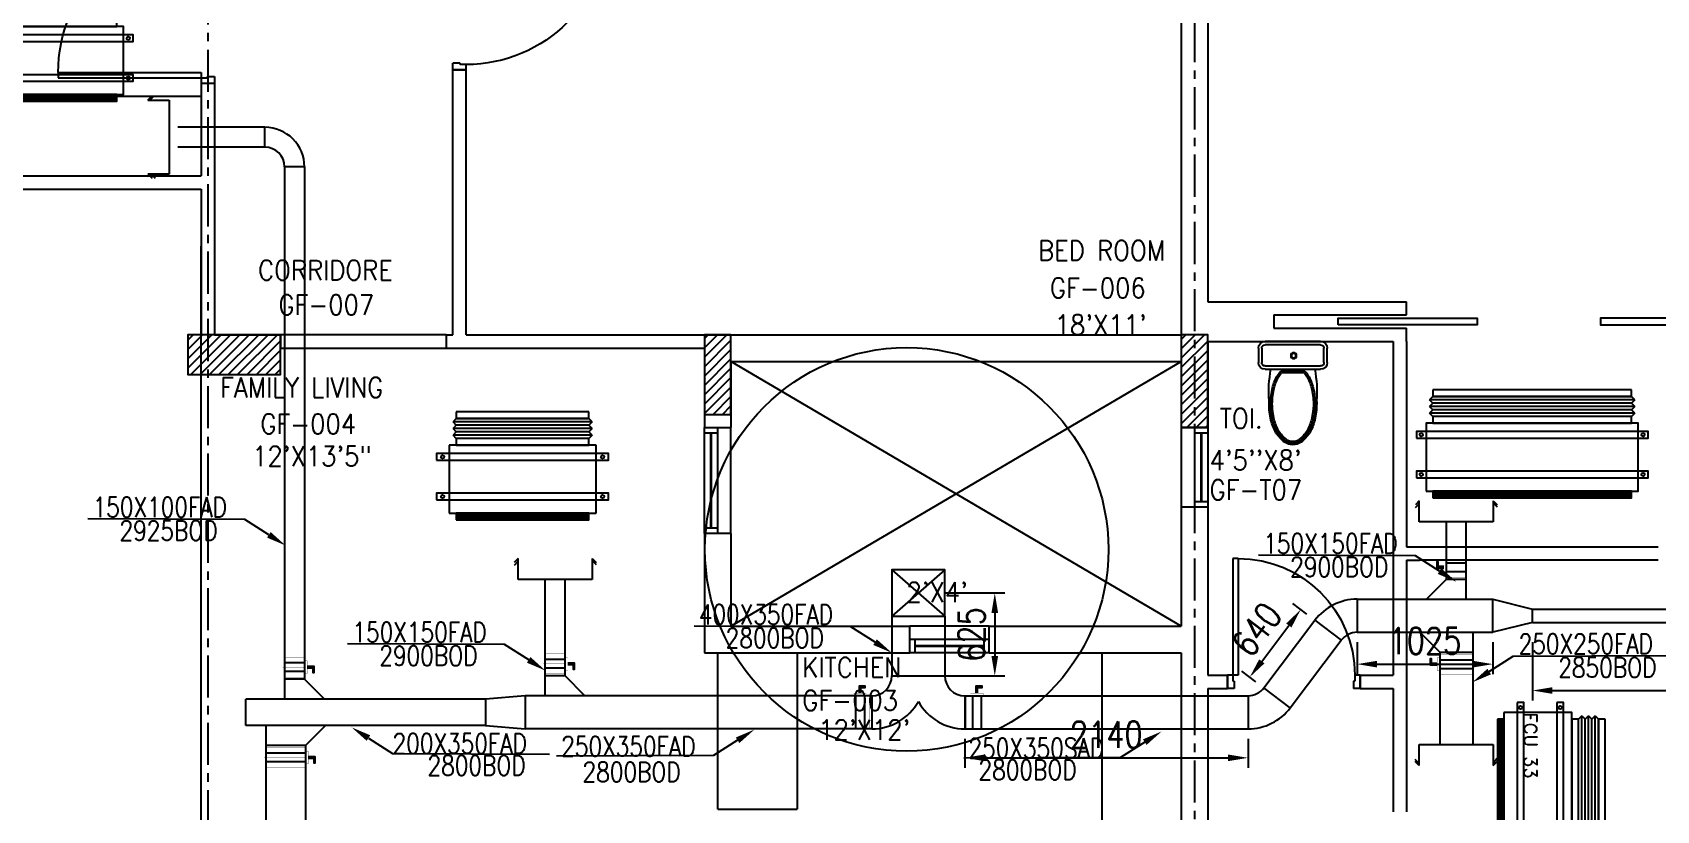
# Model space of a CAD drawing. Header units: millimetres. Extents: x -1288794 to 2153086, y -2701644 to -1428868.
# Drawn here: x 1385082 to 1397344, y -1485109 to -1479237 of the extents above; entities that cross this region are included whole.
import ezdxf

# ---------------------------------------------------------------- set-up
doc = ezdxf.new("R2010")
doc.units = ezdxf.units.MM
doc.header["$LTSCALE"] = 100
doc.header["$PDMODE"] = 34
doc.linetypes.add('CENTER', pattern=[50.8, 31.75, -6.35, 6.35, -6.35])
doc.linetypes.add('DASHED2', pattern=[9.525, 6.35, -3.175])
for name, color, linetype in [('A-ANNO-TEXT', 8, 'Continuous'), ('A-DOOR', 4, 'Continuous'), ('A-FLOR-OVHD', 4, 'DASHED2'), ('A-FLOR-PFIX', 8, 'Continuous'), ('A-FLOR-SPCL', 8, 'Continuous'), ('A-GLAZ', 5, 'Continuous'), ('A-GRID', 253, 'CENTER'), ('A-WALL-FULL', 8, 'Continuous'), ('AC- VD', 5, 'Continuous'), ('AC-CHS', 30, 'Continuous'), ('AC-FAD', 6, 'Continuous'), ('AC-FAD TEXT', 6, 'Continuous'), ('AC-HLTEXT', 100, 'Continuous'), ('AC-SAD TEXT', 3, 'Continuous'), ('FCU-AC', 160, 'Continuous'), ('L1-E014-C22-VAC (08-08-2010)$0$ETA-AC-DAMPER', 4, 'Continuous'), ('S-COL- HACT.', 9, 'Continuous'), ('S-COL.', 8, 'Continuous')]:
    doc.layers.add(name, color=color, linetype=linetype)
doc.styles.add('ROMAND', font='romand')
doc.styles.add('ROMANS', font='romans.shx', dxfattribs={"width": 0.8})
doc.styles.add('SIMPLEX', font='simplex.shx', dxfattribs={"width": 0.8})
doc.dimstyles.new('100 of DIM2', dxfattribs={"dimscale": 0, "dimtxt": 200, "dimasz": 150, "dimexe": 75, "dimexo": 200, "dimgap": 75, "dimtad": 1, "dimdec": 0, "dimrnd": 5, "dimzin": 0, "dimdsep": 46, "dimtxsty": 'ROMANS', "dimblk": 'ARCHTICK', "dimcen": 100, "dimclrd": 94, "dimclre": 94, "dimclrt": 2, "dimadec": 0, "dimazin": 0, "dimtfac": 1, "dimtdec": 0, "dimtofl": 0, "dimtmove": 2, "dimatfit": 3, "dimldrblk": 'OPEN90', "dimfxl": 75, "dimtolj": 1, "dimtzin": 0, "dimarcsym": 0})
pattern_1 = [(45, (2502910.96, -1109556.65), (-35.355339, 35.355339), [])]

# ---------------------------------------------------------------- blocks, each defined once
blk = doc.blocks.new('D-120-R1')
for p, q in [((-80, 1180), (-40, 1180)), ((-80, 1180), (-80, 100)), ((-40, 1180), (-40, 55)), ((-1200, 100), (-1160, 100)), ((-1200, 100), (-1200, 0)), ((-1160, 100), (-1160, 55)), ((-1160, 55), (-1150, 55)), ((-1150, 55), (-1150, 0)), ((-80, 100), (0, 100)), ((-50, 55), (-40, 55)), ((-50, 55), (-50, 0)), ((-50, 0), (0, 0)), ((0, 100), (0, 0)), ((-1200, 0), (-1150, 0))]:
    blk.add_line(p, q)
at = {"linetype": 'Continuous'}
blk.add_arc((-80, 100), 1080, 90, 180, dxfattribs=at)
blk = doc.blocks.new('W-80')
for p, q in [((800, 100), (0, 100)), ((800, 0), (0, 0)), ((40, 0), (40, 100)), ((760, 100), (760, 0))]:
    blk.add_line(p, q)
at = {"linetype": 'Continuous'}
for p, q in [((760, 53), (40, 53)), ((760, 47), (40, 47))]:
    blk.add_line(p, q, dxfattribs=at)
blk = doc.blocks.new('D-100-R1')
for p, q in [((-80, 980), (-80, 100)), ((-80, 980), (-40, 980)), ((-40, 980), (-40, 55)), ((-1000, 100), (-1000, 0)), ((-1000, 100), (-960, 100)), ((-960, 100), (-960, 55)), ((-960, 55), (-950, 55)), ((-950, 55), (-950, 0)), ((-80, 100), (0, 100)), ((-50, 55), (-50, 0)), ((-50, 55), (-40, 55)), ((-50, 0), (0, 0)), ((0, 100), (0, 0)), ((-1000, 0), (-950, 0))]:
    blk.add_line(p, q)
at = {"linetype": 'Continuous'}
blk.add_arc((-80, 100), 880, 90, 180, dxfattribs=at)
blk = doc.blocks.new('WC-1')
for p, q in [((-210, 0), (210, 0)), ((-260, -160), (-260, -50)), ((-235, -160), (-235, -50)), ((-210, -25), (210, -25)), ((235, -50), (235, -160)), ((260, -50), (260, -160)), ((210, -185), (-210, -185)), ((210, -210), (-210, -210)), ((91, -223), (-91, -223)), ((86, -235), (-86, -235))]:
    blk.add_line(p, q)
for radius in [22.1, 17.1]:
    blk.add_circle((-6, -107), radius)
for centre, radius, start, end in [((-210, -50), 50, 90, 180), ((-210, -50), 25, 90, 180), ((210, -50), 50, 360, 90), ((210, -50), 25, 360, 90), ((-210, -160), 50, 180, 270), ((-210, -160), 25, 180, 270), ((722, -383), 904, 168.9529, 184.0632), ((69, -365), 214, 138.4152, 149.8586), ((69, -365), 201, 139.9943, 149.8586), ((-69, -365), 201, 30.1414, 40.0057), ((-69, -365), 214, 30.1414, 41.5848), ((210, -160), 25, 270, 360), ((210, -160), 50, 270, 360), ((352, -470), 520, 166.4766, 180), ((352, -470), 507, 166.4766, 180), ((178, -428), 341, 149.8586, 166.4766), ((178, -428), 328, 149.8586, 166.4766), ((-178, -428), 328, 13.5234, 30.1414), ((-178, -428), 341, 13.5234, 30.1414), ((-352, -470), 507, 360, 13.5234), ((-352, -470), 520, 360, 13.5234), ((352, -470), 532, 177.5541, 180), ((352, -470), 532, 180, 193.5234), ((352, -470), 520, 180, 193.5234), ((352, -470), 507, 180, 193.5234), ((-352, -470), 507, 346.4766, 360), ((-352, -470), 520, 346.4766, 360), ((-352, -470), 532, 346.4766, 360), ((-352, -470), 532, 360, 2.4459), ((178, -512), 353, 193.5234, 210.1414), ((178, -512), 341, 193.5234, 210.1414), ((178, -512), 328, 193.5234, 210.1414), ((-178, -512), 328, 329.8586, 346.4766), ((-178, -512), 341, 329.8586, 346.4766), ((-178, -512), 353, 329.8586, 346.4766), ((69, -575), 226, 210.1414, 234.4972), ((69, -575), 214, 210.1414, 234.4972), ((69, -575), 201, 210.1414, 234.4972), ((-69, -575), 201, 305.5028, 329.8586), ((-69, -575), 214, 305.5028, 329.8586), ((-69, -575), 226, 305.5028, 329.8586), ((0, -672), 108, 234.4972, 270), ((0, -672), 95.9, 234.4972, 270), ((0, -672), 83.4, 234.4972, 270), ((0, -672), 83.4, 270, 305.5028), ((0, -672), 95.9, 270, 305.5028), ((0, -672), 108, 270, 305.5028)]:
    blk.add_arc(centre, radius, start, end)
at = {"linetype": 'Continuous', "ltscale": 50}
blk.add_arc((-722, -383), 904, 355.9368, 11.0471, dxfattribs=at)
blk = doc.blocks.new('W-60')
for p, q in [((600, 100), (0, 100)), ((600, 0), (0, 0)), ((40, 0), (40, 100)), ((560, 100), (560, 0))]:
    blk.add_line(p, q)
at = {"linetype": 'Continuous'}
for p, q in [((560, 53), (40, 53)), ((560, 47), (40, 47))]:
    blk.add_line(p, q, dxfattribs=at)
blk = doc.blocks.new('fcu 2 tr')
h = blk.add_hatch()
h.set_pattern_fill('NET', color=3)
h.paths.add_polyline_path([(80954, -1588493), (79654, -1588493), (79654, -1588543), (80954, -1588543)])
at = {"layer": 'FCU-AC', "color": 1}
for p, q in [((80954, -1587730), (79654, -1587730)), ((79654, -1587730), (79654, -1587780)), ((80954, -1587780), (80954, -1587730)), ((79654, -1587780), (80954, -1587780)), ((80954, -1587930), (79654, -1587930)), ((79654, -1587930), (79654, -1587980)), ((79654, -1587980), (80954, -1587980)), ((80954, -1587980), (80954, -1587930))]:
    blk.add_line(p, q, dxfattribs=at)
at = {"layer": 'FCU-AC'}
for p, q in [((79654, -1587780), (79629, -1587805)), ((80979, -1587805), (79629, -1587805)), ((79654, -1587830), (79629, -1587805)), ((79654, -1587830), (79629, -1587855)), ((80979, -1587855), (79629, -1587855)), ((79654, -1587880), (79629, -1587855)), ((80954, -1587780), (79654, -1587780)), ((80954, -1587830), (79654, -1587830)), ((80954, -1587830), (79654, -1587830)), ((80954, -1587780), (80979, -1587805)), ((80954, -1587830), (80979, -1587805)), ((80954, -1587830), (80979, -1587855)), ((80954, -1587880), (80979, -1587855)), ((79654, -1587880), (79629, -1587905)), ((80979, -1587905), (79629, -1587905)), ((79654, -1587930), (79629, -1587905)), ((80954, -1587880), (79654, -1587880)), ((80954, -1587880), (79654, -1587880)), ((80954, -1587880), (80979, -1587905)), ((80954, -1587930), (80979, -1587905))]:
    blk.add_line(p, q, dxfattribs=at)
blk.add_lwpolyline([(79604, -1588493), (81004, -1588493), (81004, -1587980), (79604, -1587980)], close=True, dxfattribs=at)
at = {"layer": 'FCU-AC', "color": 6}
for points in [[(79529, -1588093), (81079, -1588093), (81079, -1588043), (79529, -1588043)], [(79529, -1588393), (81079, -1588393), (81079, -1588343), (79529, -1588343)]]:
    blk.add_lwpolyline(points, close=True, dxfattribs=at)
at = {"layer": 'FCU-AC', "color": 3}
blk.add_lwpolyline([(79654, -1588543), (80954, -1588543), (80954, -1588493), (79654, -1588493)], close=True, dxfattribs=at)
at = {"layer": 'FCU-AC', "color": 6}
for centre in [(79566, -1588068), (81041, -1588068), (79566, -1588368), (81041, -1588368)]:
    blk.add_circle(centre, 12.5, dxfattribs=at)
blk = doc.blocks.new('fcu-1    1.5 tr')
h = blk.add_hatch()
h.set_pattern_fill('NET', color=3)
h.paths.add_polyline_path([(78733, -1589179), (77733, -1589179), (77733, -1589229), (78733, -1589229)])
at = {"color": 3}
blk.add_lwpolyline([(77733, -1589229), (78733, -1589229), (78733, -1589179), (77733, -1589179)], close=True, dxfattribs=at)
at = {"layer": 'FCU-AC', "color": 5}
for p, q in [((77733, -1588466), (77708, -1588491)), ((78758, -1588491), (78733, -1588466)), ((78758, -1588491), (77708, -1588491)), ((77733, -1588516), (77708, -1588491)), ((77733, -1588516), (77708, -1588541)), ((78758, -1588541), (77708, -1588541)), ((77733, -1588566), (77708, -1588541)), ((77733, -1588566), (77708, -1588591)), ((78758, -1588591), (77708, -1588591)), ((77733, -1588616), (77708, -1588591)), ((78733, -1588516), (77733, -1588516)), ((78733, -1588566), (77733, -1588566)), ((78758, -1588491), (78733, -1588516)), ((78758, -1588541), (78733, -1588516)), ((78758, -1588541), (78733, -1588566)), ((78758, -1588591), (78733, -1588566)), ((78758, -1588591), (78733, -1588616))]:
    blk.add_line(p, q, dxfattribs=at)
at = {"layer": 'FCU-AC', "color": 1}
for p, q in [((78733, -1588416), (77733, -1588416)), ((77733, -1588416), (77733, -1588466)), ((77733, -1588466), (78733, -1588466)), ((78733, -1588466), (78733, -1588416)), ((78733, -1588616), (77733, -1588616)), ((77733, -1588616), (77733, -1588666)), ((77733, -1588666), (78733, -1588666)), ((78733, -1588666), (78733, -1588616))]:
    blk.add_line(p, q, dxfattribs=at)
at = {"layer": 'FCU-AC'}
for p, q in [((78733, -1588466), (77733, -1588466)), ((78788, -1588666), (77678, -1588666)), ((77678, -1588666), (77678, -1589179)), ((78788, -1589179), (78788, -1588666)), ((77678, -1589179), (78788, -1589179))]:
    blk.add_line(p, q, dxfattribs=at)
at = {"layer": 'FCU-AC', "color": 2}
for p, q in [((78733, -1588516), (77733, -1588516)), ((78733, -1588566), (77733, -1588566))]:
    blk.add_line(p, q, dxfattribs=at)
at = {"layer": 'FCU-AC', "color": 6}
for points in [[(77583, -1588779), (78883, -1588779), (78883, -1588729), (77583, -1588729)], [(77583, -1589079), (78883, -1589079), (78883, -1589029), (77583, -1589029)]]:
    blk.add_lwpolyline(points, close=True, dxfattribs=at)
for centre in [(77629, -1588755), (78837, -1588755), (77629, -1589055), (78837, -1589055)]:
    blk.add_circle(centre, 12.5, dxfattribs=at)
blk = doc.blocks.new('fcu 2.5 tr')
h = blk.add_hatch()
h.set_pattern_fill('NET', color=3)
h.paths.add_polyline_path([(83172, -1587743), (81672, -1587743), (81672, -1587793), (83172, -1587793)])
at = {"layer": 'FCU-AC', "color": 1}
for p, q in [((83172, -1586980), (81672, -1586980)), ((81672, -1586980), (81672, -1587030)), ((83172, -1587030), (83172, -1586980)), ((81672, -1587030), (83172, -1587030)), ((83172, -1587180), (81672, -1587180)), ((81672, -1587180), (81672, -1587230)), ((81672, -1587230), (83172, -1587230)), ((83172, -1587230), (83172, -1587180))]:
    blk.add_line(p, q, dxfattribs=at)
at = {"layer": 'FCU-AC'}
for p, q in [((81672, -1587030), (81647, -1587055)), ((83197, -1587055), (81647, -1587055)), ((81672, -1587080), (81647, -1587055)), ((81672, -1587080), (81647, -1587105)), ((83197, -1587105), (81647, -1587105)), ((81672, -1587130), (81647, -1587105)), ((83172, -1587030), (81672, -1587030)), ((83172, -1587080), (81672, -1587080)), ((83172, -1587080), (81672, -1587080)), ((83197, -1587055), (83172, -1587030)), ((83197, -1587055), (83172, -1587080)), ((83197, -1587105), (83172, -1587080)), ((83197, -1587105), (83172, -1587130)), ((81672, -1587130), (81647, -1587155)), ((83197, -1587155), (81647, -1587155)), ((81672, -1587180), (81647, -1587155)), ((83172, -1587130), (81672, -1587130)), ((83172, -1587130), (81672, -1587130)), ((83197, -1587155), (83172, -1587130)), ((83197, -1587155), (83172, -1587180))]:
    blk.add_line(p, q, dxfattribs=at)
blk.add_lwpolyline([(81622, -1587743), (83222, -1587743), (83222, -1587230), (81622, -1587230)], close=True, dxfattribs=at)
at = {"layer": 'FCU-AC', "color": 6}
for points in [[(81547, -1587343), (83297, -1587343), (83297, -1587293), (81547, -1587293)], [(81547, -1587643), (83297, -1587643), (83297, -1587593), (81547, -1587593)]]:
    blk.add_lwpolyline(points, close=True, dxfattribs=at)
at = {"layer": 'FCU-AC', "color": 3}
blk.add_lwpolyline([(81672, -1587793), (83172, -1587793), (83172, -1587743), (81672, -1587743)], close=True, dxfattribs=at)
at = {"layer": 'FCU-AC', "color": 6}
for centre in [(81584, -1587318), (83259, -1587318), (81584, -1587618), (83259, -1587618)]:
    blk.add_circle(centre, 12.5, dxfattribs=at)
blk = doc.blocks.new('fcu 3.5 tr')
at = {"layer": 'FCU-AC'}
h = blk.add_hatch(dxfattribs=at)
h.set_pattern_fill('NET', color=3)
h.paths.add_polyline_path([(100970, -1580238), (99070, -1580238), (99070, -1580288), (100970, -1580288)])
at = {"layer": 'FCU-AC', "color": 1}
for p, q in [((100970, -1579475), (99070, -1579475)), ((99070, -1579475), (99070, -1579525)), ((100970, -1579525), (100970, -1579475)), ((99070, -1579525), (100970, -1579525)), ((100970, -1579675), (99070, -1579675)), ((99070, -1579675), (99070, -1579725)), ((99070, -1579725), (100970, -1579725)), ((100970, -1579725), (100970, -1579675))]:
    blk.add_line(p, q, dxfattribs=at)
at = {"layer": 'FCU-AC'}
for p, q in [((99045, -1579550), (99070, -1579525)), ((100995, -1579550), (99045, -1579550)), ((99045, -1579550), (99070, -1579575)), ((99045, -1579600), (99070, -1579575)), ((100995, -1579600), (99045, -1579600)), ((99045, -1579600), (99070, -1579625)), ((99045, -1579650), (99070, -1579625)), ((100970, -1579525), (99070, -1579525)), ((100970, -1579575), (99070, -1579575)), ((100970, -1579575), (99070, -1579575)), ((100970, -1579625), (99070, -1579625)), ((100970, -1579625), (99070, -1579625)), ((100995, -1579550), (100970, -1579525)), ((100995, -1579550), (100970, -1579575)), ((100995, -1579600), (100970, -1579575)), ((100995, -1579600), (100970, -1579625)), ((100995, -1579650), (100970, -1579625)), ((100995, -1579650), (99045, -1579650)), ((99045, -1579650), (99070, -1579675)), ((100995, -1579650), (100970, -1579675))]:
    blk.add_line(p, q, dxfattribs=at)
blk.add_lwpolyline([(99020, -1580238), (101020, -1580238), (101020, -1579725), (99020, -1579725)], close=True, dxfattribs=at)
at = {"layer": 'FCU-AC', "color": 6}
for points in [[(98945, -1579838), (101095, -1579838), (101095, -1579788), (98945, -1579788)], [(98945, -1580138), (101095, -1580138), (101095, -1580088), (98945, -1580088)]]:
    blk.add_lwpolyline(points, close=True, dxfattribs=at)
at = {"layer": 'FCU-AC', "color": 3}
blk.add_lwpolyline([(99070, -1580288), (100970, -1580288), (100970, -1580238), (99070, -1580238)], close=True, dxfattribs=at)
at = {"layer": 'FCU-AC', "color": 6}
for centre in [(98982, -1579813), (101057, -1579813), (98982, -1580113), (101057, -1580113)]:
    blk.add_circle(centre, 12.5, dxfattribs=at)
blk = doc.blocks.new('*U563')
at = {"layer": 'L1-E014-C22-VAC (08-08-2010)$0$ETA-AC-DAMPER', "color": 5}
for p, q in [((-33, 0), (-33, 150)), ((33, 0), (33, 150))]:
    blk.add_line(p, q, dxfattribs=at)
for points, const_width in [([(-91, 150), (91, 150)], 1.82), ([(0, 0), (0, 164)], 1.5), ([(-91, 0), (91, 0)], 1.82), ([(-48, 0), (-48, -20), (48, -20), (48, 0)], 1.5)]:
    blk.add_lwpolyline(points, dxfattribs=dict(at, const_width=const_width))
at = {"layer": 'L1-E014-C22-VAC (08-08-2010)$0$ETA-AC-DAMPER', "color": 5, "const_width": 1.82}
blk.add_lwpolyline([(75, 150), (75, 0), (-75, 0), (-75, 150)], close=True, dxfattribs=at)
at = {"layer": 'L1-E014-C22-VAC (08-08-2010)$0$ETA-AC-DAMPER', "color": 5}
blk.add_lwpolyline([(6, -20), (6, -62), (40, -62), (40, -72), (-6, -72), (-6, -20)], dxfattribs=at)
blk = doc.blocks.new('*U355')
at = {"layer": 'L1-E014-C22-VAC (08-08-2010)$0$ETA-AC-DAMPER', "color": 5}
for p, q in [((-33, 0), (-33, 250)), ((33, 0), (33, 250))]:
    blk.add_line(p, q, dxfattribs=at)
for points, const_width in [([(-91, 250), (91, 250)], 1.82), ([(0, 0), (0, 264)], 1.5), ([(-91, 0), (91, 0)], 1.82), ([(-48, 0), (-48, -20), (48, -20), (48, 0)], 1.5)]:
    blk.add_lwpolyline(points, dxfattribs=dict(at, const_width=const_width))
at = {"layer": 'L1-E014-C22-VAC (08-08-2010)$0$ETA-AC-DAMPER', "color": 5, "const_width": 1.82}
blk.add_lwpolyline([(75, 250), (75, 0), (-75, 0), (-75, 250)], close=True, dxfattribs=at)
at = {"layer": 'L1-E014-C22-VAC (08-08-2010)$0$ETA-AC-DAMPER', "color": 5}
blk.add_lwpolyline([(6, -20), (6, -62), (40, -62), (40, -72), (-6, -72), (-6, -20)], dxfattribs=at)
blk = doc.blocks.new('*U356')
at = {"layer": 'L1-E014-C22-VAC (08-08-2010)$0$ETA-AC-DAMPER', "color": 5}
for p, q in [((-33, 0), (-33, 300)), ((33, 0), (33, 300))]:
    blk.add_line(p, q, dxfattribs=at)
for points, const_width in [([(-91, 300), (91, 300)], 1.82), ([(0, 0), (0, 314)], 1.5), ([(-91, 0), (91, 0)], 1.82), ([(-48, 0), (-48, -20), (48, -20), (48, 0)], 1.5)]:
    blk.add_lwpolyline(points, dxfattribs=dict(at, const_width=const_width))
at = {"layer": 'L1-E014-C22-VAC (08-08-2010)$0$ETA-AC-DAMPER', "color": 5, "const_width": 1.82}
blk.add_lwpolyline([(75, 300), (75, 0), (-75, 0), (-75, 300)], close=True, dxfattribs=at)
at = {"layer": 'L1-E014-C22-VAC (08-08-2010)$0$ETA-AC-DAMPER', "color": 5}
blk.add_lwpolyline([(6, -20), (6, -62), (40, -62), (40, -72), (-6, -72), (-6, -20)], dxfattribs=at)
blk = doc.blocks.new('*U363')
at = {"layer": 'L1-E014-C22-VAC (08-08-2010)$0$ETA-AC-DAMPER', "color": 5}
for p, q in [((-33, 0), (-33, 250)), ((33, 0), (33, 250))]:
    blk.add_line(p, q, dxfattribs=at)
for points, const_width in [([(-91, 250), (91, 250)], 1.82), ([(0, 0), (0, 264)], 1.5), ([(-91, 0), (91, 0)], 1.82), ([(-48, 0), (-48, -20), (48, -20), (48, 0)], 1.5)]:
    blk.add_lwpolyline(points, dxfattribs=dict(at, const_width=const_width))
at = {"layer": 'L1-E014-C22-VAC (08-08-2010)$0$ETA-AC-DAMPER', "color": 5, "const_width": 1.82}
blk.add_lwpolyline([(75, 250), (75, 0), (-75, 0), (-75, 250)], close=True, dxfattribs=at)
at = {"layer": 'L1-E014-C22-VAC (08-08-2010)$0$ETA-AC-DAMPER', "color": 5}
blk.add_lwpolyline([(6, -20), (6, -62), (40, -62), (40, -72), (-6, -72), (-6, -20)], dxfattribs=at)
blk = doc.blocks.new('A$C14952670')
at = {"layer": 'AC-FAD', "linetype": 'ByBlock'}
for p, q in [((29, 136), (0, 105)), ((30, 159), (1, 128)), ((30, 0), (30, 159)), ((589, 159), (589, 0)), ((589, 159), (619, 129)), ((589, 144), (619, 114)), ((589, 0), (30, 0))]:
    blk.add_line(p, q, dxfattribs=at)
blk = doc.blocks.new('*D719')
at = {"layer": 'AC-CHS', "lineweight": -2, "transparency": 16777216}
for p, q in [((1391971, -1483467), (1392423, -1483467)), ((1392348, -1483617), (1392348, -1483943)), ((1391971, -1484093), (1392423, -1484093))]:
    blk.add_line(p, q, dxfattribs=at)
at = {"layer": 'AC-CHS', "transparency": 16777216}
for points in [[(1392323, -1483617), (1392373, -1483617), (1392348, -1483467)], [(1392323, -1483943), (1392373, -1483943), (1392348, -1484093)]]:
    blk.add_solid(points, dxfattribs=at)
at = {"layer": 'Defpoints', "color": 0, "transparency": 16777216}
for p in [(1391771, -1483467), (1391771, -1484093), (1392348, -1484093)]:
    blk.add_point(p, dxfattribs=at)
at = {"layer": 'AC-CHS', "color": 2, "transparency": 16777216, "insert": (1392173, -1483780), "char_height": 200, "attachment_point": 5, "rotation": 90, "style": 'ROMANS'}
blk.add_mtext('\\A1;625', dxfattribs=at)
blk = doc.blocks.new('*D720')
at = {"layer": 'AC-CHS', "lineweight": -2, "transparency": 16777216}
for p, q in [((1392121, -1484568), (1392121, -1484786)), ((1394260, -1484568), (1394260, -1484786)), ((1392271, -1484711), (1394110, -1484711))]:
    blk.add_line(p, q, dxfattribs=at)
at = {"layer": 'AC-CHS', "transparency": 16777216}
for points in [[(1392271, -1484686), (1392271, -1484736), (1392121, -1484711)], [(1394110, -1484686), (1394110, -1484736), (1394260, -1484711)]]:
    blk.add_solid(points, dxfattribs=at)
at = {"layer": 'Defpoints', "color": 0, "transparency": 16777216}
for p in [(1392121, -1484368), (1394260, -1484368), (1394260, -1484711)]:
    blk.add_point(p, dxfattribs=at)
at = {"layer": 'AC-CHS', "color": 2, "transparency": 16777216, "insert": (1393190, -1484536), "char_height": 200, "attachment_point": 5, "style": 'ROMANS'}
blk.add_mtext('\\A1;2140', dxfattribs=at)
blk = doc.blocks.new('*D721')
at = {"layer": 'AC-CHS', "lineweight": -2, "transparency": 16777216}
for p, q in [((1394705, -1483628), (1394598, -1483547)), ((1394364, -1483983), (1394568, -1483712)), ((1394320, -1484138), (1394213, -1484057))]:
    blk.add_line(p, q, dxfattribs=at)
at = {"layer": 'AC-CHS', "transparency": 16777216}
for points in [[(1394548, -1483697), (1394588, -1483727), (1394658, -1483592)], [(1394344, -1483968), (1394384, -1483998), (1394273, -1484102)]]:
    blk.add_solid(points, dxfattribs=at)
at = {"layer": 'Defpoints', "color": 0, "transparency": 16777216}
for p in [(1394658, -1483592), (1394865, -1483748), (1394480, -1484258)]:
    blk.add_point(p, dxfattribs=at)
at = {"layer": 'AC-CHS', "color": 2, "transparency": 16777216, "insert": (1394326, -1483742), "char_height": 200, "attachment_point": 5, "rotation": 52.9614, "style": 'ROMANS'}
blk.add_mtext('\\A1;640', dxfattribs=at)
blk = doc.blocks.new('*D722')
at = {"layer": 'AC-CHS', "lineweight": -2, "transparency": 16777216}
for p, q in [((1395084, -1483839), (1395084, -1484079)), ((1396108, -1483839), (1396108, -1484079)), ((1395234, -1484004), (1395958, -1484004))]:
    blk.add_line(p, q, dxfattribs=at)
at = {"layer": 'AC-CHS', "transparency": 16777216}
for points in [[(1395234, -1483979), (1395234, -1484029), (1395084, -1484004)], [(1395958, -1483979), (1395958, -1484029), (1396108, -1484004)]]:
    blk.add_solid(points, dxfattribs=at)
at = {"layer": 'Defpoints', "color": 0, "transparency": 16777216}
for p in [(1395084, -1483639), (1396108, -1483639), (1396108, -1484004)]:
    blk.add_point(p, dxfattribs=at)
at = {"layer": 'AC-CHS', "color": 2, "transparency": 16777216, "insert": (1395596, -1483829), "char_height": 200, "attachment_point": 5, "style": 'ROMANS'}
blk.add_mtext('\\A1;1025', dxfattribs=at)
blk = doc.blocks.new('*D723')
at = {"layer": 'AC-CHS', "lineweight": -2, "transparency": 16777216}
for p, q in [((1396408, -1483839), (1396408, -1484278)), ((1399110, -1483839), (1399110, -1484278)), ((1396558, -1484203), (1398960, -1484203))]:
    blk.add_line(p, q, dxfattribs=at)
at = {"layer": 'AC-CHS', "transparency": 16777216}
for points in [[(1396558, -1484178), (1396558, -1484228), (1396408, -1484203)], [(1398960, -1484178), (1398960, -1484228), (1399110, -1484203)]]:
    blk.add_solid(points, dxfattribs=at)
at = {"layer": 'Defpoints', "color": 0, "transparency": 16777216}
for p in [(1396408, -1483639), (1399110, -1483639), (1399110, -1484203)]:
    blk.add_point(p, dxfattribs=at)
at = {"layer": 'AC-CHS', "color": 2, "transparency": 16777216, "insert": (1397759, -1484028), "char_height": 200, "attachment_point": 5, "style": 'ROMANS'}
blk.add_mtext('\\A1;2700', dxfattribs=at)

msp = doc.modelspace()

# ---------------------------------------------------------------- hatches: boundary and pattern name
at = {"layer": 'S-COL- HACT.', "linetype": 'Continuous', "ltscale": 3}
h = msp.add_hatch(dxfattribs=at)
h.set_pattern_fill('ANSI31', color=256, scale=400, style=0)
h.set_pattern_definition(pattern_1)
h.paths.add_polyline_path([(1386955.8, -1481518.6), (1386255.8, -1481518.6), (1386255.8, -1481818.6), (1386955.8, -1481818.6)])
h = msp.add_hatch(dxfattribs=at)
h.set_pattern_fill('ANSI31', color=256, scale=400, style=0)
h.set_pattern_definition(pattern_1)
h.paths.add_polyline_path([(1390155.8, -1481518.6), (1390155.8, -1482118.6), (1390355.8, -1482118.6), (1390355.8, -1481518.6)])
h = msp.add_hatch(dxfattribs=at)
h.set_pattern_fill('ANSI31', color=256, scale=400, style=0)
h.set_pattern_definition(pattern_1)
h.paths.add_polyline_path([(1393755.8, -1481518.6), (1393755.8, -1482218.6), (1393955.8, -1482218.6), (1393955.8, -1481518.6)])

# ---------------------------------------------------------------- linework, layer by layer
for p, q in [((1386355.8, -1479718.6), (1383855.8, -1479718.6)), ((1383855.8, -1480318.6), (1386355.8, -1480318.6)), ((1386355.8, -1486318.6), (1386355.8, -1480850))]:
    msp.add_line(p, q)
at = {"layer": 'A-DOOR', "ltscale": 3}
for points in [[(1394939.8, -1481443.6), (1394939.8, -1481393.6), (1395989.8, -1481393.6), (1395989.8, -1481443.6), (1394939.8, -1481443.6)], [(1397971.8, -1481443.6), (1397971.8, -1481393.6), (1396921.8, -1481393.6), (1396921.8, -1481443.6), (1397971.8, -1481443.6)]]:
    msp.add_lwpolyline(points, dxfattribs=at)
at = {"layer": 'A-FLOR-OVHD', "linetype": 'Continuous', "ltscale": 3}
for p, q in [((1388205.8, -1481518.6), (1386955.8, -1481518.6)), ((1386955.8, -1481618.6), (1388205.8, -1481618.6)), ((1395555.8, -1483118.6), (1397355.8, -1483118.6)), ((1397355.8, -1483218.6), (1395555.8, -1483218.6))]:
    msp.add_line(p, q, dxfattribs=at)
at = {"layer": 'A-FLOR-SPCL', "ltscale": 3}
for p, q in [((1390355.8, -1483718.6), (1393755.8, -1481718.6)), ((1393755.8, -1483718.6), (1390355.8, -1481718.6)), ((1390255.8, -1485098.6), (1390255.8, -1483918.6)), ((1390855.8, -1483918.6), (1390855.8, -1485098.6)), ((1393155.8, -1483918.6), (1393155.8, -1487068.6)), ((1390255.8, -1485098.6), (1390855.8, -1485098.6))]:
    msp.add_line(p, q, dxfattribs=at)
at = {"layer": 'A-GLAZ', "ltscale": 3}
for p, q in [((1390355.8, -1483018.6), (1390355.8, -1482218.6)), ((1393755.8, -1482218.6), (1393755.8, -1482818.6)), ((1392305.8, -1483718.6), (1391705.8, -1483718.6))]:
    msp.add_line(p, q, dxfattribs=at)
at = {"layer": 'A-GRID', "ltscale": 0.1}
for p, q in [((1386405.8, -1465142.6), (1386405.8, -1513277)), ((1393855.8, -1466442.6), (1393855.8, -1514577))]:
    msp.add_line(p, q, dxfattribs=at)
at = {"layer": 'A-WALL-FULL', "ltscale": 3}
for p, q in [((1393955.8, -1474068.6), (1393955.8, -1481268.6)), ((1393755.8, -1478218.6), (1393755.8, -1481518.6)), ((1388255.8, -1479518.6), (1388355.8, -1479518.6)), ((1388255.8, -1481518.6), (1388255.8, -1479518.6)), ((1388355.8, -1481518.6), (1388355.8, -1479518.6)), ((1386355.8, -1479618.6), (1386455.8, -1479618.6)), ((1386355.8, -1479618.6), (1386355.8, -1480318.6)), ((1386455.8, -1479618.6), (1386455.8, -1481518.6)), ((1381055.8, -1480418.6), (1386355.8, -1480418.6)), ((1386355.8, -1480418.6), (1386355.8, -1481518.6)), ((1393955.8, -1481268.6), (1395455.8, -1481268.6)), ((1395455.8, -1481368.6), (1395455.8, -1481268.6)), ((1394455.8, -1481368.6), (1395455.8, -1481368.6)), ((1394455.8, -1481368.6), (1394455.8, -1481468.6)), ((1386455.8, -1481518.6), (1386955.8, -1481518.6)), ((1386955.8, -1481518.6), (1386955.8, -1481618.6)), ((1388205.8, -1481518.6), (1388255.8, -1481518.6)), ((1388205.8, -1481518.6), (1388205.8, -1481618.6)), ((1388355.8, -1481518.6), (1393755.8, -1481518.6)), ((1394455.8, -1481468.6), (1395455.8, -1481468.6)), ((1395455.8, -1481568.6), (1395455.8, -1481468.6)), ((1388205.8, -1481618.6), (1390155.8, -1481618.6)), ((1390155.8, -1481618.6), (1390155.8, -1482218.6)), ((1393955.8, -1481568.6), (1393955.8, -1482218.6)), ((1393955.8, -1481568.6), (1395355.8, -1481568.6)), ((1395355.8, -1481568.6), (1395355.8, -1484086.6)), ((1395455.8, -1481568.6), (1395455.8, -1483118.6)), ((1390355.8, -1481718.6), (1393755.8, -1481718.6)), ((1390355.8, -1481718.6), (1390355.8, -1482218.6)), ((1393755.8, -1481718.6), (1393755.8, -1482218.6)), ((1390155.8, -1482218.6), (1390355.8, -1482218.6)), ((1393955.8, -1482218.6), (1393755.8, -1482218.6)), ((1393755.8, -1482818.6), (1393755.8, -1483718.6)), ((1393955.8, -1482818.6), (1393755.8, -1482818.6)), ((1393955.8, -1482818.6), (1393955.8, -1484086.6)), ((1390355.8, -1483018.6), (1390155.8, -1483018.6)), ((1390155.8, -1483018.6), (1390155.8, -1483918.6)), ((1390355.8, -1483018.6), (1390355.8, -1483718.6)), ((1395455.8, -1483118.6), (1395555.8, -1483118.6)), ((1395455.8, -1483218.6), (1395455.8, -1485118.6)), ((1395455.8, -1483218.6), (1395555.8, -1483218.6)), ((1390355.8, -1483718.6), (1391705.8, -1483718.6)), ((1391705.8, -1483918.6), (1391705.8, -1483718.6)), ((1392305.8, -1483718.6), (1393755.8, -1483718.6)), ((1392305.8, -1483918.6), (1392305.8, -1483718.6)), ((1390155.8, -1483918.6), (1391705.8, -1483918.6)), ((1392305.8, -1483918.6), (1393755.8, -1483918.6)), ((1393755.8, -1483918.6), (1393755.8, -1487068.6)), ((1393755.8, -1483918.6), (1393755.8, -1487668.6)), ((1393955.8, -1484086.6), (1394105.8, -1484086.6)), ((1394105.8, -1484186.6), (1394105.8, -1484086.6)), ((1395105.8, -1484086.6), (1395355.8, -1484086.6)), ((1395105.8, -1484186.6), (1395105.8, -1484086.6)), ((1393955.8, -1484186.6), (1394105.8, -1484186.6)), ((1393955.8, -1484186.6), (1393955.8, -1487668.6)), ((1395105.8, -1484186.6), (1395355.8, -1484186.6)), ((1395355.8, -1484186.6), (1395355.8, -1485118.6))]:
    msp.add_line(p, q, dxfattribs=at)
at = {"layer": 'A-WALL-FULL', "linetype": 'Continuous', "ltscale": 3}
for p, q in [((1386355.8, -1481518.6), (1386255.8, -1481518.6)), ((1386255.8, -1481518.6), (1386255.8, -1481818.6)), ((1386255.8, -1481818.6), (1386355.8, -1481818.6))]:
    msp.add_line(p, q, dxfattribs=at)
at = {"layer": 'AC-CHS', "color": 30}
msp.add_circle((1391682.7, -1483138.1), 1523.1, dxfattribs=at)
at = {"layer": 'AC-FAD'}
for p, q in [((1386836, -1479951.8), (1386180.5, -1479951.8)), ((1386836, -1480101.8), (1386836, -1479951.8)), ((1386836, -1480101.8), (1386180.5, -1480101.8)), ((1386986, -1480251.8), (1386986, -1484267.5)), ((1387136, -1480251.8), (1386986, -1480251.8)), ((1387136, -1480251.8), (1387136, -1484117.5)), ((1395757.7, -1483363.7), (1395757.7, -1482930.5)), ((1395907.7, -1483513.7), (1395907.7, -1482930.5)), ((1388953, -1484242.5), (1388953, -1483365.3)), ((1389103, -1484092.5), (1389103, -1483365.3)), ((1391970.7, -1483291.9), (1391570.7, -1483641.9)), ((1391570.7, -1483291.9), (1391970.7, -1483641.9)), ((1395607.7, -1483513.7), (1395757.7, -1483363.7)), ((1395757.7, -1483363.7), (1395907.7, -1483363.7)), ((1395084.2, -1483513.7), (1396107.7, -1483513.7)), ((1395084.2, -1483513.7), (1395084.2, -1483763.7)), ((1396107.7, -1483763.7), (1396107.7, -1483513.7)), ((1396107.7, -1483513.7), (1396407.7, -1483588.7)), ((1396407.7, -1483688.7), (1396407.7, -1483588.7)), ((1396407.7, -1483588.7), (1399109.9, -1483588.7)), ((1391570.7, -1483641.9), (1391570.7, -1484092.5)), ((1391970.7, -1483641.9), (1391970.7, -1484092.5)), ((1394379.9, -1484182.9), (1394764.9, -1483672.7)), ((1394764.9, -1483672.7), (1394964.4, -1483823.3)), ((1396407.7, -1483688.7), (1396107.7, -1483763.7)), ((1396407.7, -1483688.7), (1399109.9, -1483688.7)), ((1394579.5, -1484333.5), (1394964.4, -1483823.3)), ((1395084.2, -1483763.7), (1396107.7, -1483763.7)), ((1395557.7, -1483763.7), (1395707.7, -1483913.7)), ((1395957.7, -1483763.7), (1395957.7, -1484609.8)), ((1395707.7, -1483913.7), (1395707.7, -1484609.8)), ((1395707.7, -1483913.7), (1395957.7, -1483913.7)), ((1387136, -1484117.5), (1386986, -1484117.5)), ((1387286, -1484267.5), (1387136, -1484117.5)), ((1389103, -1484092.5), (1388953, -1484092.5)), ((1389253, -1484242.5), (1389103, -1484092.5)), ((1391570.7, -1484092.5), (1391970.7, -1484092.5)), ((1388803, -1484242.5), (1388503, -1484267.5)), ((1391420.7, -1484242.5), (1388803, -1484242.5)), ((1388803, -1484242.5), (1388803, -1484492.5)), ((1391420.7, -1484242.5), (1391420.7, -1484492.5)), ((1392120.7, -1484242.5), (1394260.2, -1484242.5)), ((1392120.7, -1484242.5), (1392120.7, -1484492.5)), ((1394260.2, -1484242.5), (1394260.2, -1484492.5)), ((1394579.5, -1484333.5), (1394379.9, -1484182.9)), ((1388503, -1484267.5), (1386693.5, -1484267.5)), ((1386693.5, -1484467.5), (1386693.5, -1484267.5)), ((1388503, -1484267.5), (1388503, -1484467.5)), ((1388503, -1484467.5), (1386693.5, -1484467.5)), ((1386843.5, -1484467.5), (1386843.5, -1489358)), ((1387293.5, -1484467.5), (1387143.5, -1484617.5)), ((1388503, -1484467.5), (1388803, -1484492.5)), ((1391420.7, -1484492.5), (1388803, -1484492.5)), ((1392120.7, -1484492.5), (1394260.2, -1484492.5)), ((1387143.5, -1484617.5), (1386843.5, -1484617.5)), ((1387143.5, -1484617.5), (1387143.5, -1489358))]:
    msp.add_line(p, q, dxfattribs=at)
msp.add_lwpolyline([(1391570.7, -1483641.9), (1391970.7, -1483641.9), (1391970.7, -1483291.9), (1391570.7, -1483291.9)], close=True, dxfattribs=at)
for centre, radius, start, end in [((1386836, -1480251.8), 300, 0, 90), ((1386836, -1480251.8), 150, 0, 90), ((1395084.2, -1483913.7), 400, 90, 142.96142), ((1395084.2, -1483913.7), 150, 90, 142.96142), ((1391420.7, -1484092.5), 150, 270, 0), ((1392120.7, -1484092.5), 150, 180, 270), ((1394260.2, -1484092.5), 150, 270, 322.96142), ((1391420.7, -1484092.5), 400, 270, 331.04498), ((1392120.7, -1484092.5), 400, 208.95502, 270), ((1394260.2, -1484092.5), 400, 270, 322.96142)]:
    msp.add_arc(centre, radius, start, end, dxfattribs=at)
at = {"layer": 'AC-FAD TEXT'}
for points in [[(1386866.9, -1483028.2), (1386684.8, -1482912.4), (1385499.8, -1482907)], [(1395706.1, -1483302.1), (1395524.1, -1483186.3), (1394339, -1483180.9)], [(1391444.2, -1483838.1), (1391262.1, -1483722.3), (1390077.1, -1483717)], [(1388828.7, -1483972), (1388646.6, -1483856.1), (1387461.6, -1483850.8)], [(1396081, -1484060.3), (1396263.1, -1483944.4), (1397448.2, -1483939.1)], [(1387618.7, -1484561.8), (1387800.8, -1484677.6), (1388985.8, -1484682.9)], [(1390406.1, -1484578.5), (1390224, -1484694.3), (1389039, -1484699.6)], [(1393480.4, -1484592.7), (1393298.3, -1484708.5), (1392113.3, -1484713.9)]]:
    msp.add_lwpolyline(points, dxfattribs=at)
for points in [[(1386880.3, -1483007.1), (1386993.5, -1483108.7), (1386853.5, -1483049.3)], [(1395719.5, -1483281), (1395832.7, -1483382.6), (1395692.7, -1483323.2)], [(1391457.6, -1483817), (1391570.7, -1483918.6), (1391430.8, -1483859.2)], [(1388842.1, -1483950.9), (1388955.2, -1484052.5), (1388815.3, -1483993.1)], [(1396067.6, -1484039.2), (1395954.5, -1484140.8), (1396094.5, -1484081.3)], [(1387605.3, -1484582.9), (1387492.1, -1484481.3), (1387632.1, -1484540.7)], [(1390419.5, -1484599.6), (1390532.7, -1484498), (1390392.7, -1484557.4)], [(1393493.8, -1484613.8), (1393607, -1484512.2), (1393467, -1484571.6)]]:
    msp.add_solid(points, dxfattribs=at)
at = {"layer": 'S-COL.', "linetype": 'Continuous', "ltscale": 3}
for points in [[(1386955.8, -1481518.6), (1386255.8, -1481518.6), (1386255.8, -1481818.6), (1386955.8, -1481818.6)], [(1386955.8, -1481518.6), (1386255.8, -1481518.6), (1386255.8, -1481818.6), (1386955.8, -1481818.6)], [(1386955.8, -1481518.6), (1386255.8, -1481518.6), (1386255.8, -1481818.6), (1386955.8, -1481818.6)], [(1390155.8, -1481518.6), (1390155.8, -1482118.6), (1390355.8, -1482118.6), (1390355.8, -1481518.6)], [(1393755.8, -1481518.6), (1393755.8, -1482218.6), (1393955.8, -1482218.6), (1393955.8, -1481518.6)]]:
    msp.add_lwpolyline(points, close=True, dxfattribs=at)

# ---------------------------------------------------------------- block references
at = {"layer": 'A-DOOR', "ltscale": 3, "xscale": -1}
for p, rotation in [((1388255.8, -1478318.6), 270), ((1386455.8, -1479618.6), 90)]:
    msp.add_blockref('D-120-R1', p, dxfattribs=dict(at, rotation=rotation))
msp.add_blockref('D-100-R1', (1394105.8, -1484186.6), dxfattribs=at)
at = {"layer": 'A-FLOR-PFIX', "ltscale": 3, "xscale": -1}
msp.add_blockref('WC-1', (1394598.5, -1481568.6), dxfattribs=at)
at = {"layer": 'A-GLAZ', "ltscale": 3}
for name, p, rotation in [('W-80', (1390155.8, -1482218.6), 270), ('W-60', (1393955.8, -1482818.6), 90)]:
    msp.add_blockref(name, p, dxfattribs=dict(at, rotation=rotation))
msp.add_blockref('W-60', (1391705.8, -1483918.6), dxfattribs=at)
at = {"layer": 'AC- VD', "xscale": -1}
for name, p, rotation in [('*U563', (1395757.7, -1483272.9), 270), ('*U563', (1387136, -1484026.8), 90), ('*U563', (1389103, -1484001.8), 90), ('*U363', (1395707.7, -1484004.4), 270), ('*U355', (1391330, -1484242.5), 180), ('*U355', (1392211.5, -1484242.5), 180), ('*U356', (1387143.5, -1484708.3), 90)]:
    msp.add_blockref(name, p, dxfattribs=dict(at, rotation=rotation))
at = {"layer": 'AC-FAD'}
for p, rotation in [((1386112.9, -1480336.3), 90), ((1396142.2, -1484609.8), 180)]:
    msp.add_blockref('A$C14952670', p, dxfattribs=dict(at, rotation=rotation))
for p in [(1395523.2, -1482930.5), (1388718.5, -1483365.3)]:
    msp.add_blockref('A$C14952670', p, dxfattribs=at)
at = {"layer": 'FCU-AC'}
for name, p in [('fcu 2 tr', (1304764, 108787.7)), ('fcu-1    1.5 tr', (1310549.3, 106315.3))]:
    msp.add_blockref(name, p, dxfattribs=at)
at = {"layer": 'FCU-AC', "color": 3}
msp.add_blockref('fcu 2.5 tr', (1313984.2, 105045.4), dxfattribs=at)
at = {"layer": 'FCU-AC', "color": 3, "rotation": 270}
msp.add_blockref('fcu 3.5 tr', (2976430.8, -1385349.4), dxfattribs=at)

# ---------------------------------------------------------------- texts
at = {"layer": 'A-ANNO-TEXT', "style": 'ROMANS', "width": 0.9}
for s, p in [('BED ROOM', (1392673.9, -1480956.9)), ('CORRIDORE', (1386784.6, -1481106.4)), ('GF-006', (1392764.2, -1481240)), ('GF-007', (1386939.4, -1481367.1)), ("18'X11'  ", (1392800.1, -1481518.6)), ('FAMILY LIVING', (1386498.4, -1481990.3)), ('GF-004', (1386802.5, -1482266.3)), ('TOI.', (1394045.8, -1482224.2)), ('12\'X13\'5"', (1386740.4, -1482509)), ("4'5''X8'", (1393969.7, -1482538.9)), ('GF-T07', (1393969.7, -1482763.9)), ("2'X4'", (1391681, -1483536.3)), ('KITCHEN', (1390894.2, -1484103.1)), ('GF-003', (1390894.2, -1484352.8)), ("12'X12'", (1391015, -1484574))]:
    msp.add_text(s, height=150, dxfattribs=at).set_placement(p)
at = {"layer": 'AC-FAD TEXT', "style": 'SIMPLEX', "width": 0.8}
for s, p in [('150X100FAD', (1385536, -1482894.1)), ('2925BOD', (1385739.3, -1483071.5)), ('150X150FAD', (1394375.2, -1483168.1)), ('2900BOD', (1394578.6, -1483345.4)), ('400X350FAD', (1390113.2, -1483704.1)), ('150X150FAD', (1387497.7, -1483837.9)), ('2800BOD', (1390316.6, -1483881.4)), ('2900BOD', (1387701.1, -1484015.2)), ('250X250FAD', (1396303.4, -1483926.2)), ('2850BOD', (1396602.9, -1484103.5)), ('200X350FAD', (1387800.8, -1484677.6)), ('250X350FAD', (1389074.4, -1484699.5)), ('250X350SAD', (1392149.1, -1484713.7)), ('2800BOD', (1388064.8, -1484843.3)), ('2800BOD', (1392225.2, -1484876.6)), ('2800BOD', (1389235.6, -1484893))]:
    msp.add_text(s, height=150, dxfattribs=at).set_placement(p)
at = {"layer": 'AC-HLTEXT', "style": 'ROMAND'}
msp.add_text('FCU 33', height=100, rotation=270, dxfattribs=at).set_placement((1396342.8, -1484368.9))
at = {"layer": 'AC-SAD TEXT', "style": 'ROMAND'}
msp.add_text('FCU 33', height=100, rotation=270, dxfattribs=at).set_placement((1396342.8, -1484368.9))

# ---------------------------------------------------------------- dimensions: what is measured, and where the dimension line sits
at = {"layer": 'AC-CHS', "color": 30}
dim = msp.add_linear_dim(base=(1392348.4, -1484092.5), p1=(1391770.7, -1483466.9), p2=(1391770.7, -1484092.5), angle=90, dimstyle='100 of DIM2', override={"dimscale": 1, "dimcen": 150, "dimclrd": 256, "dimclre": 256, "dimfxl": 0.2}, dxfattribs=at)
dim.commit()
dim.dimension.update_dxf_attribs({"geometry": '*D719', "text_midpoint": (1392173.4, -1483779.7)})
for p1, p2, distance, picture, middle in [((1394479.7, -1484258.2), (1394864.6, -1483748), 258.6, '*D721', (1394326.1, -1483742)), ((1395084.1502, -1483638.6912), (1396107.6954, -1483638.6912), -365.75, '*D722', (1395595.9228, -1483829.4412)), ((1396407.7, -1483638.7), (1399109.9, -1483638.7), -564.2, '*D723', (1397758.8, -1484027.9))]:
    dim = msp.add_aligned_dim(p1=p1, p2=p2, distance=distance, dimstyle='100 of DIM2', override={"dimscale": 1, "dimcen": 150, "dimclrd": 256, "dimclre": 256, "dimfxl": 0.2}, dxfattribs=at)
    dim.commit()
    dim.dimension.update_dxf_attribs({"geometry": picture, "text_midpoint": middle})
dim = msp.add_linear_dim(base=(1394260.1617, -1484710.5908), p1=(1392120.743, -1484367.5443), p2=(1394260.1617, -1484367.5443), dimstyle='100 of DIM2', override={"dimscale": 1, "dimcen": 150, "dimclrd": 256, "dimclre": 256, "dimfxl": 0.2}, dxfattribs=at)
dim.commit()
dim.dimension.update_dxf_attribs({"geometry": '*D720', "text_midpoint": (1393190.4523, -1484535.5908)})

doc.saveas('drawing.dxf')
